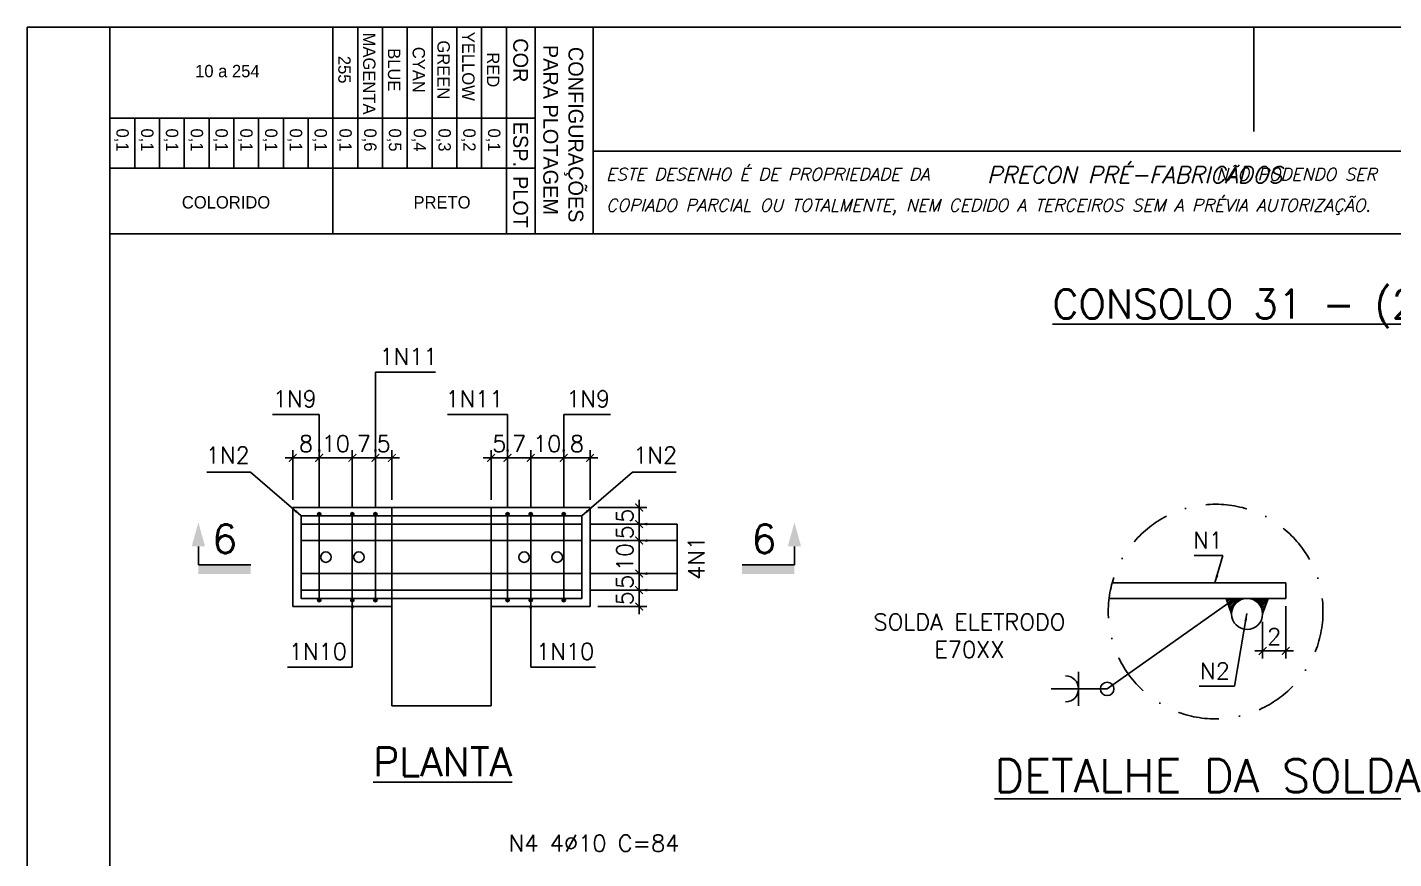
# Model space of a CAD drawing. Header units: centimetres. Extents: x 1658 to 17259, y 8294 to 11444.
# Drawn here: x 12326 to 13567, y 10689 to 11444 of the extents above; entities that cross this region are included whole.
import ezdxf
from ezdxf.enums import TextEntityAlignment as Align

# ---------------------------------------------------------------- set-up
doc = ezdxf.new("R2010")
doc.units = ezdxf.units.CM
doc.header["$LTSCALE"] = 50
doc.header["$MEASUREMENT"] = 0
doc.header["$PDMODE"] = 67
doc.linetypes.add('DASHDOT2', pattern=[0.5, 0.25, -0.125, 0, -0.125])
for name, color, linetype in [('FORMATO-PRECON', 2, 'Continuous'), ('HACHURAS-PRECON', 1, 'Continuous'), ('IND- CORTE-PRECON', 4, 'Continuous'), ('LINHA-01-PRECON', 1, 'Continuous'), ('LINHA-02-PRECON', 2, 'Continuous'), ('LINHA-03-PRECON', 3, 'Continuous'), ('LINHA-04-PRECON', 4, 'Continuous'), ('TEXTO-20-PRECON', 2, 'Continuous'), ('TEXTO-35-PRECON', 5, 'Continuous'), ('X1', 2, 'Continuous')]:
    doc.layers.add(name, color=color, linetype=linetype)
doc.styles.add('PRECON-ROMANS', font='romans.shx')
doc.styles.add('R060', font='ACENT.shx', dxfattribs={"height": 75})
doc.styles.add('ROMANS', font='ROMANS.SHX', dxfattribs={"oblique": 15, "height": 3})
doc.styles.get("Standard").update_dxf_attribs({"font": 'romans.shx'})
doc.dimstyles.new('ESC50-50', dxfattribs={"dimscale": 50, "dimtxt": 0.2, "dimasz": 0.15, "dimexe": 0.15, "dimexo": 0.15, "dimgap": 0.08, "dimtad": 1, "dimdec": 1, "dimzin": 12, "dimdsep": 46, "dimtxsty": 'Standard', "dimblk": 'ARCHTICK', "dimcen": 0.09, "dimdle": 0.15, "dimclrd": 256, "dimclre": 256, "dimclrt": 2, "dimazin": 3, "dimtfac": 1, "dimtdec": 1, "dimtmove": 1, "dimatfit": 2, "dimfxl": 0.15, "dimtolj": 1, "dimtzin": 0, "dimarcsym": 0})
doc.dimstyles.new('ESC75-25', dxfattribs={"dimscale": 0, "dimtxt": 15, "dimasz": 7, "dimexe": 7, "dimexo": 7, "dimgap": 5.5, "dimtad": 1, "dimdec": 1, "dimlfac": 0.333333, "dimdsep": 46, "dimtxsty": 'Standard', "dimblk": 'ARCHTICK', "dimcen": 0.1, "dimdle": 7, "dimclrd": 256, "dimclre": 256, "dimclrt": 2, "dimadec": 0, "dimazin": 0, "dimtfac": 1, "dimtdec": 1, "dimtix": 1, "dimtmove": 2, "dimatfit": 3, "dimfxl": 1, "dimarcsym": 0})
doc.dimstyles.new('ESC75-75', dxfattribs={"dimscale": 0, "dimtxt": 15, "dimasz": 7, "dimexe": 7, "dimexo": 7, "dimgap": 5.5, "dimtad": 1, "dimdec": 1, "dimdsep": 46, "dimtxsty": 'Standard', "dimblk": 'ARCHTICK', "dimcen": 0.1, "dimdle": 7, "dimclrd": 256, "dimclre": 256, "dimclrt": 2, "dimadec": 0, "dimazin": 0, "dimtfac": 1, "dimtdec": 1, "dimtix": 1, "dimtmove": 2, "dimatfit": 3, "dimfxl": 1, "dimarcsym": 0})

# ---------------------------------------------------------------- blocks, each defined once
blk = doc.blocks.new('A$C0AF02B9D')
at = {"layer": 'FORMATO-PRECON', "color": 1}
for p, q in [((0, 585), (250, 585)), ((0, 0), (0, 585)), ((250, 585), (250, 0)), ((0, 480), (250, 480)), ((0, 450), (170.7, 450)), ((0, 420), (170.7, 420)), ((0, 390), (170.7, 390)), ((0, 360), (170.7, 360)), ((0, 330), (170.7, 330)), ((0, 300), (170.7, 300)), ((110.1, 240), (170.7, 240)), ((110.1, 210), (170.7, 210)), ((110.1, 180), (170.7, 180)), ((110.1, 150), (170.7, 150)), ((110.1, 150), (170.7, 150)), ((110.1, 120), (170.7, 120)), ((110.1, 120), (170.7, 120)), ((110.1, 90), (170.7, 90)), ((110.1, 90), (170.7, 90)), ((110.1, 60), (170.7, 60)), ((110.1, 60), (170.7, 60)), ((110.1, 30), (170.7, 30)), ((110.1, 30), (170.7, 30)), ((0, 0), (250, 0)), ((110.1, 0), (170.7, 0)), ((110.1, 0), (170.7, 0)), ((110.1, 0), (170.7, 0))]:
    blk.add_line(p, q, dxfattribs=at)
at = {"layer": 'FORMATO-PRECON'}
for p, q in [((0, 515), (250, 515)), ((110.1, 0), (110.1, 515)), ((170.7, 0), (170.7, 515)), ((0, 270), (250, 270))]:
    blk.add_line(p, q, dxfattribs=at)
at = {"layer": 'FORMATO-PRECON', "style": 'R060'}
for s, p in [('CONFIGURAÇÕES ', (133.4, 563.9)), ('PARA PLOTAGEM', (124.3, 533.7)), ('COR', (40, 497.3)), ('ESP.', (141.8, 497.3)), ('PLOT', (211.6, 497.3))]:
    blk.add_text(s, height=18, dxfattribs=at).set_placement(p, align=Align.MIDDLE)
at = {"layer": 'FORMATO-PRECON', "color": 1, "style": 'R060'}
for s, p in [('RED', (51.5, 464)), ('0,1', (136.5, 464)), ('YELLOW', (47.2, 434)), ('0,2', (136.5, 434)), ('GREEN', (51.5, 404)), ('0,3', (136.5, 404)), ('CYAN', (51.5, 374)), ('0,4', (136.5, 374)), ('BLUE', (51.5, 344)), ('0,5', (136.5, 344)), ('MAGENTA', (56.1, 314)), ('0,6', (136.5, 314)), ('255', (51.3, 284)), ('0,1', (136.5, 284)), ('0,1', (136.5, 254)), ('0,1', (136.5, 224)), ('0,1', (136.5, 194)), ('0,1', (136.5, 164)), ('0,1', (136.5, 134)), ('0,1', (136.5, 104)), ('0,1', (136.5, 74)), ('0,1', (136.5, 44)), ('0,1', (136.5, 14))]:
    blk.add_text(s, height=15, dxfattribs=at).set_placement(p, align=Align.MIDDLE)
for s, p in [('PRETO', (212, 402.1)), ('COLORIDO', (212, 140.6)), ('10 a 254', (53, 142.2))]:
    blk.add_text(s, height=15, rotation=90, dxfattribs=at).set_placement(p, align=Align.MIDDLE)
blk = doc.blocks.new('A$C432D58B7')
at = {"layer": 'LINHA-01-PRECON'}
blk.add_blockref('A$C0AF02B9D', (0, 0), dxfattribs=at)
blk = doc.blocks.new('A$C550964AD')
at = {"layer": 'LINHA-01-PRECON'}
blk.add_blockref('A$C432D58B7', (0, 0), dxfattribs=at)
blk = doc.blocks.new('A$C2E607E54')
at = {"layer": 'FORMATO-PRECON', "color": 6}
blk.add_line((1835, 4050), (685, 4050), dxfattribs=at)
at = {"layer": 'FORMATO-PRECON'}
for points in [[(0, 4200), (2970, 4200), (2970, 0), (0, 0)], [(685, 3950), (1835, 3950), (1835, 4050), (685, 4050)]]:
    blk.add_lwpolyline(points, close=True, dxfattribs=at)
blk.add_lwpolyline([(1485, 4200), (1485, 4073.6)], dxfattribs=at)
at = {"layer": 'FORMATO-PRECON', "color": 6}
blk.add_lwpolyline([(100, 3950), (2870, 3950), (2870, 100), (100, 100)], close=True, dxfattribs=at)
at = {"layer": 'TEXTO-35-PRECON', "rotation": 270}
blk.add_blockref('A$C550964AD', (100, 4200), dxfattribs=at)
at = {"layer": 'FORMATO-PRECON', "color": 3, "style": 'ROMANS', "oblique": 15}
blk.add_text('PRECON PRÉ-FABRICADOS', height=20, dxfattribs=at).set_placement((1162, 4011.3))
at = {"layer": 'FORMATO-PRECON', "style": 'ROMANS', "oblique": 15}
for s, p in [('ESTE DESENHO É DE PROPRIEDADE DA                            NÃO PODENDO SER', (700.8, 4014.4)), ('COPIADO PARCIAL OU TOTALMENTE, NEM CEDIDO A TERCEIROS SEM A PRÉVIA AUTORIZAÇÃO.', (700.8, 3977))]:
    blk.add_text(s, height=15, dxfattribs=at).set_placement(p)
blk = doc.blocks.new('_ArchTick')
at = {"color": 0, "linetype": 'ByBlock', "const_width": 0.15}
blk.add_lwpolyline([(-0.5, -0.5), (0.5, 0.5)], dxfattribs=at)
blk = doc.blocks.new('*D311')
at = {"layer": 'Defpoints', "color": 0, "transparency": 16777216}
for p in [(12836.8, 11007.6), (12829.3, 10992.6), (12881.3, 10992.6)]:
    blk.add_point(p, dxfattribs=at)
at = {"layer": 'LINHA-01-PRECON', "lineweight": -2, "transparency": 16777216}
for p, q in [((12843.8, 11007.6), (12888.3, 11007.6)), ((12881.3, 11007.6), (12881.3, 11014.6)), ((12881.3, 11007.6), (12881.3, 10992.6)), ((12836.3, 10992.6), (12888.3, 10992.6)), ((12881.3, 10992.6), (12881.3, 10985.6))]:
    blk.add_line(p, q, dxfattribs=at)
at = {"layer": 'LINHA-01-PRECON', "lineweight": -2, "transparency": 16777216, "xscale": 7, "yscale": 7, "zscale": 7}
for p, rotation in [((12881.3, 11007.6), 270), ((12881.3, 10992.6), 90)]:
    blk.add_blockref('_ArchTick', p, dxfattribs=dict(at, rotation=rotation))
at = {"layer": 'LINHA-01-PRECON', "color": 2, "transparency": 16777216, "insert": (12868.3, 11000.1), "char_height": 15, "attachment_point": 5, "rotation": 90}
blk.add_mtext('5', dxfattribs=at)
blk = doc.blocks.new('*D312')
at = {"layer": 'Defpoints', "color": 0, "transparency": 16777216}
for p in [(12829.3, 10992.6), (12829.3, 10977.6), (12881.3, 10977.6)]:
    blk.add_point(p, dxfattribs=at)
at = {"layer": 'LINHA-01-PRECON', "lineweight": -2, "transparency": 16777216}
for p, q in [((12881.3, 10992.6), (12881.3, 10999.6)), ((12836.3, 10992.6), (12888.3, 10992.6)), ((12881.3, 10992.6), (12881.3, 10977.6)), ((12836.3, 10977.6), (12888.3, 10977.6)), ((12881.3, 10977.6), (12881.3, 10970.6))]:
    blk.add_line(p, q, dxfattribs=at)
at = {"layer": 'LINHA-01-PRECON', "lineweight": -2, "transparency": 16777216, "xscale": 7, "yscale": 7, "zscale": 7}
for p, rotation in [((12881.3, 10992.6), 270), ((12881.3, 10977.6), 90)]:
    blk.add_blockref('_ArchTick', p, dxfattribs=dict(at, rotation=rotation))
at = {"layer": 'LINHA-01-PRECON', "color": 2, "transparency": 16777216, "insert": (12868.3, 10985.1), "char_height": 15, "attachment_point": 5, "rotation": 90}
blk.add_mtext('5', dxfattribs=at)
blk = doc.blocks.new('*D313')
at = {"layer": 'Defpoints', "color": 0, "transparency": 16777216}
for p in [(12829.3, 10947.6), (12829.3, 10932.6), (12881.3, 10932.6)]:
    blk.add_point(p, dxfattribs=at)
at = {"layer": 'LINHA-01-PRECON', "lineweight": -2, "transparency": 16777216}
for p, q in [((12836.3, 10947.6), (12888.3, 10947.6)), ((12881.3, 10947.6), (12881.3, 10954.6)), ((12881.3, 10947.6), (12881.3, 10932.6)), ((12836.3, 10932.6), (12888.3, 10932.6)), ((12881.3, 10932.6), (12881.3, 10925.6))]:
    blk.add_line(p, q, dxfattribs=at)
at = {"layer": 'LINHA-01-PRECON', "lineweight": -2, "transparency": 16777216, "xscale": 7, "yscale": 7, "zscale": 7}
for p, rotation in [((12881.3, 10947.6), 270), ((12881.3, 10932.6), 90)]:
    blk.add_blockref('_ArchTick', p, dxfattribs=dict(at, rotation=rotation))
at = {"layer": 'LINHA-01-PRECON', "color": 2, "transparency": 16777216, "insert": (12868.3, 10940.1), "char_height": 15, "attachment_point": 5, "rotation": 90}
blk.add_mtext('5', dxfattribs=at)
blk = doc.blocks.new('*D314')
at = {"layer": 'Defpoints', "color": 0, "transparency": 16777216}
for p in [(12829.3, 10932.6), (12836.8, 10917.6), (12881.3, 10917.6)]:
    blk.add_point(p, dxfattribs=at)
at = {"layer": 'LINHA-01-PRECON', "lineweight": -2, "transparency": 16777216}
for p, q in [((12836.3, 10932.6), (12888.3, 10932.6)), ((12881.3, 10932.6), (12881.3, 10939.6)), ((12881.3, 10932.6), (12881.3, 10917.6)), ((12843.8, 10917.6), (12888.3, 10917.6)), ((12881.3, 10917.6), (12881.3, 10910.6))]:
    blk.add_line(p, q, dxfattribs=at)
at = {"layer": 'LINHA-01-PRECON', "lineweight": -2, "transparency": 16777216, "xscale": 7, "yscale": 7, "zscale": 7}
for p, rotation in [((12881.3, 10932.6), 270), ((12881.3, 10917.6), 90)]:
    blk.add_blockref('_ArchTick', p, dxfattribs=dict(at, rotation=rotation))
at = {"layer": 'LINHA-01-PRECON', "color": 2, "transparency": 16777216, "insert": (12868.3, 10925.1), "char_height": 15, "attachment_point": 5, "rotation": 90}
blk.add_mtext('5', dxfattribs=at)
blk = doc.blocks.new('*D315')
at = {"layer": 'Defpoints', "color": 0, "transparency": 16777216}
for p in [(12812.8, 11052.7), (12836.8, 11007.6), (12812.8, 11001.6)]:
    blk.add_point(p, dxfattribs=at)
at = {"layer": 'LINHA-01-PRECON', "lineweight": -2, "transparency": 16777216}
for p, q in [((12812.8, 11008.6), (12812.8, 11059.7)), ((12836.8, 11014.6), (12836.8, 11059.7)), ((12843.8, 11052.7), (12805.8, 11052.7))]:
    blk.add_line(p, q, dxfattribs=at)
at = {"layer": 'LINHA-01-PRECON', "lineweight": -2, "transparency": 16777216, "xscale": 7, "yscale": 7, "zscale": 7, "rotation": 180}
blk.add_blockref('_ArchTick', (12812.8, 11052.7), dxfattribs=at)
at = {"layer": 'LINHA-01-PRECON', "lineweight": -2, "transparency": 16777216, "xscale": 7, "yscale": 7, "zscale": 7}
blk.add_blockref('_ArchTick', (12836.8, 11052.7), dxfattribs=at)
at = {"layer": 'LINHA-01-PRECON', "color": 2, "transparency": 16777216, "insert": (12824.8, 11065.7), "char_height": 15, "attachment_point": 5}
blk.add_mtext('8', dxfattribs=at)
blk = doc.blocks.new('*D316')
at = {"layer": 'Defpoints', "color": 0, "transparency": 16777216}
for p in [(12782.8, 11052.7), (12782.8, 11001.6), (12812.8, 11001.6)]:
    blk.add_point(p, dxfattribs=at)
at = {"layer": 'LINHA-01-PRECON', "lineweight": -2, "transparency": 16777216}
for p, q in [((12782.8, 11008.6), (12782.8, 11059.7)), ((12812.8, 11008.6), (12812.8, 11059.7)), ((12782.8, 11052.7), (12775.8, 11052.7)), ((12812.8, 11052.7), (12782.8, 11052.7)), ((12812.8, 11052.7), (12819.8, 11052.7))]:
    blk.add_line(p, q, dxfattribs=at)
at = {"layer": 'LINHA-01-PRECON', "lineweight": -2, "transparency": 16777216, "xscale": 7, "yscale": 7, "zscale": 7}
blk.add_blockref('_ArchTick', (12782.8, 11052.7), dxfattribs=at)
at = {"layer": 'LINHA-01-PRECON', "lineweight": -2, "transparency": 16777216, "xscale": 7, "yscale": 7, "zscale": 7, "rotation": 180}
blk.add_blockref('_ArchTick', (12812.8, 11052.7), dxfattribs=at)
at = {"layer": 'LINHA-01-PRECON', "color": 2, "transparency": 16777216, "insert": (12797.8, 11065.7), "char_height": 15, "attachment_point": 5}
blk.add_mtext('10', dxfattribs=at)
blk = doc.blocks.new('*D317')
at = {"layer": 'Defpoints', "color": 0, "transparency": 16777216}
for p in [(12761.8, 11052.7), (12761.8, 11001.6), (12782.8, 11001.6)]:
    blk.add_point(p, dxfattribs=at)
at = {"layer": 'LINHA-01-PRECON', "lineweight": -2, "transparency": 16777216}
for p, q in [((12761.8, 11008.6), (12761.8, 11059.7)), ((12782.8, 11008.6), (12782.8, 11059.7)), ((12761.8, 11052.7), (12754.8, 11052.7)), ((12782.8, 11052.7), (12761.8, 11052.7)), ((12782.8, 11052.7), (12789.8, 11052.7))]:
    blk.add_line(p, q, dxfattribs=at)
at = {"layer": 'LINHA-01-PRECON', "lineweight": -2, "transparency": 16777216, "xscale": 7, "yscale": 7, "zscale": 7}
blk.add_blockref('_ArchTick', (12761.8, 11052.7), dxfattribs=at)
at = {"layer": 'LINHA-01-PRECON', "lineweight": -2, "transparency": 16777216, "xscale": 7, "yscale": 7, "zscale": 7, "rotation": 180}
blk.add_blockref('_ArchTick', (12782.8, 11052.7), dxfattribs=at)
at = {"layer": 'LINHA-01-PRECON', "color": 2, "transparency": 16777216, "insert": (12772.3, 11065.7), "char_height": 15, "attachment_point": 5}
blk.add_mtext('7', dxfattribs=at)
blk = doc.blocks.new('*D318')
at = {"layer": 'Defpoints', "color": 0, "transparency": 16777216}
for p in [(12746.8, 11052.7), (12746.8, 11007.6), (12761.8, 11001.6)]:
    blk.add_point(p, dxfattribs=at)
at = {"layer": 'LINHA-01-PRECON', "lineweight": -2, "transparency": 16777216}
for p, q in [((12746.8, 11014.6), (12746.8, 11059.7)), ((12761.8, 11008.6), (12761.8, 11059.7)), ((12746.8, 11052.7), (12739.8, 11052.7)), ((12761.8, 11052.7), (12746.8, 11052.7)), ((12761.8, 11052.7), (12768.8, 11052.7))]:
    blk.add_line(p, q, dxfattribs=at)
at = {"layer": 'LINHA-01-PRECON', "lineweight": -2, "transparency": 16777216, "xscale": 7, "yscale": 7, "zscale": 7}
blk.add_blockref('_ArchTick', (12746.8, 11052.7), dxfattribs=at)
at = {"layer": 'LINHA-01-PRECON', "lineweight": -2, "transparency": 16777216, "xscale": 7, "yscale": 7, "zscale": 7, "rotation": 180}
blk.add_blockref('_ArchTick', (12761.8, 11052.7), dxfattribs=at)
at = {"layer": 'LINHA-01-PRECON', "color": 2, "transparency": 16777216, "insert": (12754.3, 11065.7), "char_height": 15, "attachment_point": 5}
blk.add_mtext('5', dxfattribs=at)
blk = doc.blocks.new('*D332')
at = {"layer": 'Defpoints', "color": 0, "transparency": 16777216}
for p in [(13468.5, 10925), (13447.5, 10910.9), (13468.5, 10877.3)]:
    blk.add_point(p, dxfattribs=at)
at = {"layer": 'LINHA-01-PRECON', "lineweight": -2, "transparency": 16777216}
for p, q in [((13468.5, 10918), (13468.5, 10870.3)), ((13447.5, 10903.9), (13447.5, 10870.3)), ((13440.5, 10877.3), (13475.5, 10877.3))]:
    blk.add_line(p, q, dxfattribs=at)
at = {"layer": 'LINHA-01-PRECON', "lineweight": -2, "transparency": 16777216, "xscale": 7, "yscale": 7, "zscale": 7, "rotation": 180}
blk.add_blockref('_ArchTick', (13447.5, 10877.3), dxfattribs=at)
at = {"layer": 'LINHA-01-PRECON', "lineweight": -2, "transparency": 16777216, "xscale": 7, "yscale": 7, "zscale": 7}
blk.add_blockref('_ArchTick', (13468.5, 10877.3), dxfattribs=at)
at = {"layer": 'LINHA-01-PRECON', "color": 2, "transparency": 16777216, "insert": (13458, 10890.3), "char_height": 15, "attachment_point": 5}
blk.add_mtext('2', dxfattribs=at)
blk = doc.blocks.new('IND-CORTE-')
at = {"layer": 'IND- CORTE-PRECON', "color": 1}
for p, q in [((-11.2, 63.5), (-33.6, 63.5)), ((-11.2, 0), (-11.2, 63.5))]:
    blk.add_line(p, q, dxfattribs=at)
for points in [[(-33.6, 71.5), (-62.5, 63.5), (-33.6, 55.4)], [(0, 0), (-11.2, 0), (0, 63.5), (-11.2, 63.5)]]:
    blk.add_solid(points, dxfattribs=at)
at = {"layer": 'IND- CORTE-PRECON', "linetype": 'Continuous', "style": 'ROMANS', "flags": 8}
blk.add_attdef('B', (-57.7, 9.1), '', height=35, dxfattribs=at)
blk = doc.blocks.new('*D344')
at = {"layer": 'Defpoints', "color": 0, "transparency": 16777216}
for p in [(12590.8, 11052.7), (12566.8, 11007.6), (12590.8, 11001.6)]:
    blk.add_point(p, dxfattribs=at)
at = {"layer": 'LINHA-01-PRECON', "lineweight": -2, "transparency": 16777216}
for p, q in [((12566.8, 11014.6), (12566.8, 11059.7)), ((12590.8, 11008.6), (12590.8, 11059.7)), ((12559.8, 11052.7), (12597.8, 11052.7))]:
    blk.add_line(p, q, dxfattribs=at)
at = {"layer": 'LINHA-01-PRECON', "lineweight": -2, "transparency": 16777216, "xscale": 7, "yscale": 7, "zscale": 7, "rotation": 180}
blk.add_blockref('_ArchTick', (12566.8, 11052.7), dxfattribs=at)
at = {"layer": 'LINHA-01-PRECON', "lineweight": -2, "transparency": 16777216, "xscale": 7, "yscale": 7, "zscale": 7}
blk.add_blockref('_ArchTick', (12590.8, 11052.7), dxfattribs=at)
at = {"layer": 'LINHA-01-PRECON', "color": 2, "transparency": 16777216, "insert": (12578.8, 11065.7), "char_height": 15, "attachment_point": 5}
blk.add_mtext('8', dxfattribs=at)
blk = doc.blocks.new('*D345')
at = {"layer": 'Defpoints', "color": 0, "transparency": 16777216}
for p in [(12620.8, 11052.7), (12590.8, 11001.6), (12620.8, 11001.6)]:
    blk.add_point(p, dxfattribs=at)
at = {"layer": 'LINHA-01-PRECON', "lineweight": -2, "transparency": 16777216}
for p, q in [((12590.8, 11008.6), (12590.8, 11059.7)), ((12620.8, 11008.6), (12620.8, 11059.7)), ((12590.8, 11052.7), (12583.8, 11052.7)), ((12590.8, 11052.7), (12620.8, 11052.7)), ((12620.8, 11052.7), (12627.8, 11052.7))]:
    blk.add_line(p, q, dxfattribs=at)
at = {"layer": 'LINHA-01-PRECON', "lineweight": -2, "transparency": 16777216, "xscale": 7, "yscale": 7, "zscale": 7}
blk.add_blockref('_ArchTick', (12590.8, 11052.7), dxfattribs=at)
at = {"layer": 'LINHA-01-PRECON', "lineweight": -2, "transparency": 16777216, "xscale": 7, "yscale": 7, "zscale": 7, "rotation": 180}
blk.add_blockref('_ArchTick', (12620.8, 11052.7), dxfattribs=at)
at = {"layer": 'LINHA-01-PRECON', "color": 2, "transparency": 16777216, "insert": (12605.8, 11065.7), "char_height": 15, "attachment_point": 5}
blk.add_mtext('10', dxfattribs=at)
blk = doc.blocks.new('*D346')
at = {"layer": 'Defpoints', "color": 0, "transparency": 16777216}
for p in [(12641.8, 11052.7), (12620.8, 11001.6), (12641.8, 11001.6)]:
    blk.add_point(p, dxfattribs=at)
at = {"layer": 'LINHA-01-PRECON', "lineweight": -2, "transparency": 16777216}
for p, q in [((12620.8, 11008.6), (12620.8, 11059.7)), ((12641.8, 11008.6), (12641.8, 11059.7)), ((12620.8, 11052.7), (12613.8, 11052.7)), ((12620.8, 11052.7), (12641.8, 11052.7)), ((12641.8, 11052.7), (12648.8, 11052.7))]:
    blk.add_line(p, q, dxfattribs=at)
at = {"layer": 'LINHA-01-PRECON', "lineweight": -2, "transparency": 16777216, "xscale": 7, "yscale": 7, "zscale": 7}
blk.add_blockref('_ArchTick', (12620.8, 11052.7), dxfattribs=at)
at = {"layer": 'LINHA-01-PRECON', "lineweight": -2, "transparency": 16777216, "xscale": 7, "yscale": 7, "zscale": 7, "rotation": 180}
blk.add_blockref('_ArchTick', (12641.8, 11052.7), dxfattribs=at)
at = {"layer": 'LINHA-01-PRECON', "color": 2, "transparency": 16777216, "insert": (12631.3, 11065.7), "char_height": 15, "attachment_point": 5}
blk.add_mtext('7', dxfattribs=at)
blk = doc.blocks.new('*D347')
at = {"layer": 'Defpoints', "color": 0, "transparency": 16777216}
for p in [(12656.8, 11052.7), (12656.8, 11007.6), (12641.8, 11001.6)]:
    blk.add_point(p, dxfattribs=at)
at = {"layer": 'LINHA-01-PRECON', "lineweight": -2, "transparency": 16777216}
for p, q in [((12641.8, 11008.6), (12641.8, 11059.7)), ((12656.8, 11014.6), (12656.8, 11059.7)), ((12641.8, 11052.7), (12634.8, 11052.7)), ((12641.8, 11052.7), (12656.8, 11052.7)), ((12656.8, 11052.7), (12663.8, 11052.7))]:
    blk.add_line(p, q, dxfattribs=at)
at = {"layer": 'LINHA-01-PRECON', "lineweight": -2, "transparency": 16777216, "xscale": 7, "yscale": 7, "zscale": 7}
blk.add_blockref('_ArchTick', (12641.8, 11052.7), dxfattribs=at)
at = {"layer": 'LINHA-01-PRECON', "lineweight": -2, "transparency": 16777216, "xscale": 7, "yscale": 7, "zscale": 7, "rotation": 180}
blk.add_blockref('_ArchTick', (12656.8, 11052.7), dxfattribs=at)
at = {"layer": 'LINHA-01-PRECON', "color": 2, "transparency": 16777216, "insert": (12649.3, 11065.7), "char_height": 15, "attachment_point": 5}
blk.add_mtext('5', dxfattribs=at)
blk = doc.blocks.new('*D370')
at = {"layer": 'Defpoints', "color": 0, "transparency": 16777216}
for p in [(12829.3, 10977.6), (12829.3, 10947.6), (12881.3, 10947.6)]:
    blk.add_point(p, dxfattribs=at)
at = {"layer": 'LINHA-01-PRECON', "lineweight": -2, "transparency": 16777216}
for p, q in [((12881.3, 10977.6), (12881.3, 10984.6)), ((12836.3, 10977.6), (12888.3, 10977.6)), ((12881.3, 10977.6), (12881.3, 10947.6)), ((12836.3, 10947.6), (12888.3, 10947.6)), ((12881.3, 10947.6), (12881.3, 10940.6))]:
    blk.add_line(p, q, dxfattribs=at)
at = {"layer": 'LINHA-01-PRECON', "lineweight": -2, "transparency": 16777216, "xscale": 7, "yscale": 7, "zscale": 7}
for p, rotation in [((12881.3, 10977.6), 270), ((12881.3, 10947.6), 90)]:
    blk.add_blockref('_ArchTick', p, dxfattribs=dict(at, rotation=rotation))
at = {"layer": 'LINHA-01-PRECON', "color": 2, "transparency": 16777216, "insert": (12868.3, 10962.6), "char_height": 15, "attachment_point": 5, "rotation": 90}
blk.add_mtext('10', dxfattribs=at)

msp = doc.modelspace()

# ---------------------------------------------------------------- hatches: boundary and pattern name
at = {"layer": 'LINHA-01-PRECON', "linetype": 'Continuous'}
h = msp.add_hatch(color=256, dxfattribs=at)
h.dxf.hatch_style = 1
edge = h.paths.add_edge_path()
edge.add_arc((12590.84, 11001.56), 1.5, 0, 360)
h = msp.add_hatch(color=256, dxfattribs=at)
h.dxf.hatch_style = 1
edge = h.paths.add_edge_path()
edge.add_arc((12620.84, 11001.56), 1.5, 0, 360)
h = msp.add_hatch(color=256, dxfattribs=at)
h.dxf.hatch_style = 1
edge = h.paths.add_edge_path()
edge.add_arc((12641.84, 11001.56), 1.5, 0, 360)
h = msp.add_hatch(color=256, dxfattribs=at)
h.dxf.hatch_style = 1
edge = h.paths.add_edge_path()
edge.add_arc((12761.84, 11001.56), 1.5, 0, 360)
h = msp.add_hatch(color=256, dxfattribs=at)
h.dxf.hatch_style = 1
edge = h.paths.add_edge_path()
edge.add_arc((12782.84, 11001.56), 1.5, 0, 360)
h = msp.add_hatch(color=256, dxfattribs=at)
h.dxf.hatch_style = 1
edge = h.paths.add_edge_path()
edge.add_arc((12812.84, 11001.56), 1.5, 0, 360)
h = msp.add_hatch(color=256, dxfattribs=at)
h.dxf.hatch_style = 1
edge = h.paths.add_edge_path()
edge.add_arc((12590.84, 10923.56), 1.5, 0, 360)
h = msp.add_hatch(color=256, dxfattribs=at)
h.dxf.hatch_style = 1
edge = h.paths.add_edge_path()
edge.add_arc((12620.84, 10923.56), 1.5, 0, 360)
h = msp.add_hatch(color=256, dxfattribs=at)
h.dxf.hatch_style = 1
edge = h.paths.add_edge_path()
edge.add_arc((12641.84, 10923.56), 1.5, 0, 360)
h = msp.add_hatch(color=256, dxfattribs=at)
h.dxf.hatch_style = 1
edge = h.paths.add_edge_path()
edge.add_arc((12761.84, 10923.56), 1.5, 0, 360)
h = msp.add_hatch(color=256, dxfattribs=at)
h.dxf.hatch_style = 1
edge = h.paths.add_edge_path()
edge.add_arc((12782.84, 10923.56), 1.5, 0, 360)
h = msp.add_hatch(color=256, dxfattribs=at)
h.dxf.hatch_style = 1
edge = h.paths.add_edge_path()
edge.add_arc((12812.84, 10923.56), 1.5, 0, 360)
at = {"layer": 'LINHA-01-PRECON'}
h = msp.add_hatch(dxfattribs=at)
h.set_pattern_fill('ANSI31', color=256, scale=8.4375, style=0)
h.set_pattern_definition([(45, (8411.7889, 10422.8574), (-0.74577668, 0.74577668), [])])
h.paths.add_polyline_path([(13414.33, 10925.02), (13419.24, 10910.88, -0.4142136), (13433.37, 10925.02)])
h.paths.add_polyline_path([(13433.37, 10925.02, -0.4142136), (13447.51, 10910.88), (13452.42, 10925.02)])

# ---------------------------------------------------------------- linework, layer by layer
at = {"layer": 'LINHA-01-PRECON', "color": 1}
msp.add_lwpolyline([(13415.92, 10920.44), (13306.3, 10842.8), (13255.48, 10842.8)], dxfattribs=at)
at = {"layer": 'LINHA-01-PRECON', "color": 1, "linetype": 'DASHDOT2', "ltscale": 3}
msp.add_circle((13404.82, 10913.06), 97.5, dxfattribs=at)
at = {"layer": 'LINHA-01-PRECON', "linetype": 'Continuous'}
for centre in [(12590.84, 11001.56), (12620.84, 11001.56), (12641.84, 11001.56), (12761.84, 11001.56), (12782.84, 11001.56), (12812.84, 11001.56), (12590.84, 10923.56), (12620.84, 10923.56), (12641.84, 10923.56), (12761.84, 10923.56), (12782.84, 10923.56), (12812.84, 10923.56)]:
    msp.add_circle(centre, 1.5, dxfattribs=at)
at = {"layer": 'LINHA-02-PRECON'}
for p, q in [((12566.84, 11007.56), (12566.84, 10917.56)), ((12656.84, 11007.56), (12566.84, 11007.56)), ((12656.84, 11007.56), (12656.84, 10827.56)), ((12746.84, 11007.56), (12656.84, 11007.56)), ((12746.84, 11007.56), (12836.84, 11007.56)), ((12746.84, 10827.56), (12746.84, 11007.56)), ((12836.84, 11007.56), (12836.84, 10917.56)), ((12656.84, 10917.56), (12566.84, 10917.56)), ((12746.84, 10917.56), (12836.84, 10917.56)), ((13280.37, 10842.8), (13280.37, 10858.19)), ((13280.37, 10842.8), (13280.37, 10827.4)), ((12656.84, 10827.56), (12746.84, 10827.56))]:
    msp.add_line(p, q, dxfattribs=at)
for centre, radius in [((12596.84, 10962.56), 4.79), ((12626.84, 10962.56), 4.79), ((12776.84, 10962.56), 4.79), ((12806.84, 10962.56), 4.79), ((13306.3, 10842.8), 6.11)]:
    msp.add_circle(centre, radius, dxfattribs=at)
msp.add_arc((13268.53, 10842.8), 11.84, 270.31864, 89.68136, dxfattribs=at)
at = {"layer": 'LINHA-03-PRECON'}
for p, q in [((13468.54, 10939.15), (13310.88, 10939.15)), ((13468.54, 10925.02), (13468.54, 10939.15)), ((13468.54, 10925.02), (13308.06, 10925.02)), ((13419.24, 10910.88), (13414.33, 10925.02)), ((13441.9, 10925.02), (13441.9, 10925.02)), ((13447.51, 10910.88), (13452.42, 10925.02))]:
    msp.add_line(p, q, dxfattribs=at)
msp.add_circle((13433.37, 10910.88), 14.13, dxfattribs=at)
at = {"layer": 'LINHA-04-PRECON'}
for p, q in [((12590.84, 11000.06), (12590.84, 10925.06)), ((12620.84, 11000.06), (12620.84, 10925.06)), ((12641.84, 11000.06), (12641.84, 10925.06)), ((12761.84, 11000.06), (12761.84, 10925.06)), ((12782.84, 11000.06), (12782.84, 10925.06)), ((12812.84, 11000.06), (12812.84, 10925.06)), ((12829.34, 10992.56), (12574.34, 10992.56)), ((12829.34, 10977.56), (12574.34, 10977.56)), ((12829.34, 10947.56), (12574.34, 10947.56)), ((12829.34, 10932.56), (12574.34, 10932.56))]:
    msp.add_line(p, q, dxfattribs=at)
msp.add_lwpolyline([(12829.34, 11000.06), (12829.34, 10925.06), (12574.34, 10925.06), (12574.34, 11000.06)], close=True, dxfattribs=at)

# ---------------------------------------------------------------- block references
at = {"layer": 'HACHURAS-PRECON', "xscale": 0.7499999999999996, "yscale": 0.7499999999999996, "zscale": 0.7499999999999996}
msp.add_blockref('A$C2E607E54', (12325.71, 8293.94), dxfattribs=at)
at = {"layer": 'TEXTO-35-PRECON', "linetype": 'ByBlock'}
ref = msp.add_blockref('IND-CORTE-', (12528.66, 10947.14), dxfattribs=dict(at, xscale=-0.75, yscale=0.75, zscale=0.75, rotation=90))
ref.add_attrib('B', '6', (12493.74, 10966.05), dxfattribs={"layer": 'IND- CORTE-PRECON', "color": 5, "linetype": 'Continuous', "height": 26.25, "style": 'ROMANS', "flags": 8})
ref = msp.add_blockref('IND-CORTE-', (12974.72, 10947.14), dxfattribs=dict(at, xscale=0.75, yscale=0.75, zscale=0.75, rotation=270))
ref.add_attrib('B', '6', (12983.39, 10966.05), dxfattribs={"layer": 'IND- CORTE-PRECON', "color": 5, "linetype": 'Continuous', "height": 26.25, "style": 'ROMANS', "flags": 8})

# ---------------------------------------------------------------- texts
at = {"layer": 'LINHA-01-PRECON', "color": 4, "attachment_point": 5}
for s, insert, char_height in [('{\\LCONSOLO 31 - (2x)}', (13439.46, 11188.16), 26.25), ('{\\LPLANTA}', (12702.89, 10776.56, -0.02), 26.25), ('\\A1;{\\LDETALHE DA SOLDA}', (13397.45, 10763.83), 30)]:
    msp.add_mtext(s, dxfattribs=dict(at, insert=insert, char_height=char_height))
at = {"layer": 'LINHA-01-PRECON', "color": 2, "linetype": 'Continuous', "char_height": 15, "attachment_point": 5}
for s, insert in [('1N11', (12671.9, 11144.9)), ('1N9', (12568.66, 11106.4)), ('1N11', (12731.79, 11106.4)), ('1N9', (12835.02, 11106.4)), ('1N2', (12507.77, 11055.23)), ('1N2', (12895.92, 11055.23)), ('1N10', (12589.51, 10876.84)), ('1N10', (12814.17, 10876.84))]:
    msp.add_mtext(s, dxfattribs=dict(at, insert=insert))
at = {"layer": 'LINHA-01-PRECON', "color": 2, "char_height": 15, "attachment_point": 5}
for s, insert in [('N1', (13398, 10977.97)), ('N2', (13404.27, 10859.01))]:
    msp.add_mtext(s, dxfattribs=dict(at, insert=insert))
at = {"layer": 'LINHA-01-PRECON', "color": 2, "linetype": 'Continuous', "insert": (12933.27, 10961.81), "char_height": 15, "attachment_point": 5, "rotation": 90}
msp.add_mtext('4N1', dxfattribs=at)
at = {"layer": 'TEXTO-20-PRECON', "insert": (13181.26, 10891.07), "char_height": 15, "attachment_point": 5, "style": 'PRECON-ROMANS'}
msp.add_mtext('\\A1;SOLDA ELETRODO\\PE70XX', dxfattribs=at)
at = {"layer": 'X1', "style": 'PRECON-ROMANS'}
msp.add_text('N4 4%%C10 C=84', height=15, dxfattribs=at).set_placement((12762.93, 10695.07))

# ---------------------------------------------------------------- dimensions: what is measured, and where the dimension line sits
at = {"layer": 'LINHA-01-PRECON'}
for base, p1, p2, angle, picture, middle in [((12590.84, 11052.73), (12566.84, 11007.56), (12590.84, 11001.56), 180, '*D344', (12578.84, 11065.73)), ((12620.84, 11052.73), (12590.84, 11001.56), (12620.84, 11001.56), 180, '*D345', (12605.84, 11065.73)), ((12641.84, 11052.73), (12620.84, 11001.56), (12641.84, 11001.56), 180, '*D346', (12631.34, 11065.73)), ((12656.84, 11052.73), (12641.84, 11001.56), (12656.84, 11007.56), 180, '*D347', (12649.34, 11065.73)), ((12881.31, 10992.56), (12836.84, 11007.56), (12829.34, 10992.56), 270, '*D311', (12868.31, 11000.06)), ((12881.31, 10977.56), (12829.34, 10992.56), (12829.34, 10977.56), 270, '*D312', (12868.31, 10985.06)), ((12881.31, 10947.56), (12829.34, 10977.56), (12829.34, 10947.56), 90, '*D370', (12868.31, 10962.56)), ((12881.31, 10932.56), (12829.34, 10947.56), (12829.34, 10932.56), 270, '*D313', (12868.31, 10940.06)), ((12881.31, 10917.56), (12829.34, 10932.56), (12836.84, 10917.56), 270, '*D314', (12868.31, 10925.06))]:
    dim = msp.add_linear_dim(base=base, p1=p1, p2=p2, angle=angle, dimstyle='ESC75-25', override={"dimscale": 1}, dxfattribs=at)
    dim.commit()
    dim.dimension.update_dxf_attribs({"geometry": picture, "text_midpoint": middle})
for base, p1, p2, picture, middle in [((12746.84, 11052.73), (12761.84, 11001.56), (12746.84, 11007.56), '*D318', (12754.34, 11065.73)), ((12761.84, 11052.73), (12782.84, 11001.56), (12761.84, 11001.56), '*D317', (12772.34, 11065.73)), ((12782.84, 11052.73), (12812.84, 11001.56), (12782.84, 11001.56), '*D316', (12797.84, 11065.73)), ((12812.84, 11052.73), (12836.84, 11007.56), (12812.84, 11001.56), '*D315', (12824.84, 11065.73))]:
    dim = msp.add_linear_dim(base=base, p1=p1, p2=p2, dimstyle='ESC75-25', override={"dimscale": 1}, dxfattribs=at)
    dim.commit()
    dim.dimension.update_dxf_attribs({"geometry": picture, "text_midpoint": middle})
dim = msp.add_linear_dim(base=(13468.54, 10877.3), p1=(13447.51, 10910.88), p2=(13468.54, 10925.02), text='2', dimstyle='ESC75-25', override={"dimscale": 1}, dxfattribs=at)
dim.commit()
dim.dimension.update_dxf_attribs({"geometry": '*D332', "text_midpoint": (13458.02, 10890.3)})

# ---------------------------------------------------------------- leaders
for points, dimstyle, override in [([(12641.84, 11052.73), (12641.84, 11130.5), (12696.35, 11130.5)], 'ESC50-50', {"dimgap": 0.08, "dimtad": 1}), ([(12590.84, 11052.73), (12590.84, 11092), (12548.47, 11092)], 'ESC50-50', {"dimgap": 0.08, "dimtad": 1}), ([(12761.84, 11052.73), (12761.84, 11092), (12707.34, 11092)], 'ESC50-50', {"dimgap": 0.08, "dimtad": 1}), ([(12812.84, 11052.73), (12812.84, 11092), (12855.22, 11092)], 'ESC50-50', {"dimgap": 0.08, "dimtad": 1}), ([(12881.31, 10992.56), (12915.79, 10992.56), (12915.79, 10932.56)], 'ESC50-50', {"dimgap": 0.08, "dimtad": 1}), ([(12881.31, 10977.56), (12915.79, 10977.56)], 'ESC50-50', {"dimgap": 0.08, "dimtad": 1}), ([(13404.22, 10939.15), (13411.47, 10963.95), (13385.44, 10963.95)], 'ESC75-25', {"dimscale": 1}), ([(12881.31, 10947.56), (12915.79, 10947.56)], 'ESC50-50', {"dimgap": 0.08, "dimtad": 1}), ([(12881.31, 10932.56), (12915.79, 10932.56)], 'ESC50-50', {"dimgap": 0.08, "dimtad": 1}), ([(12620.84, 10923.56), (12620.84, 10862.44), (12562, 10862.44)], 'ESC50-50', {"dimgap": 0.08, "dimtad": 1}), ([(12782.84, 10923.56), (12782.84, 10862.44), (12841.69, 10862.44)], 'ESC50-50', {"dimgap": 0.08, "dimtad": 1}), ([(13433.2, 10911.23), (13421.81, 10845.25), (13389.77, 10845.25)], 'ESC75-25', {"dimscale": 1})]:
    msp.add_leader(points, dimstyle=dimstyle, override=override, dxfattribs=at)
at = {"layer": 'LINHA-01-PRECON', "linetype": 'Continuous'}
for points in [[(12574.34, 11000.06), (12528.45, 11039.74), (12488.73, 11039.74)], [(12829.34, 11000.06), (12875.24, 11039.74), (12914.96, 11039.74)]]:
    msp.add_leader(points, dimstyle='ESC75-75', override={"dimscale": 1, "dimtad": 0}, dxfattribs=at)

doc.saveas('drawing.dxf')
